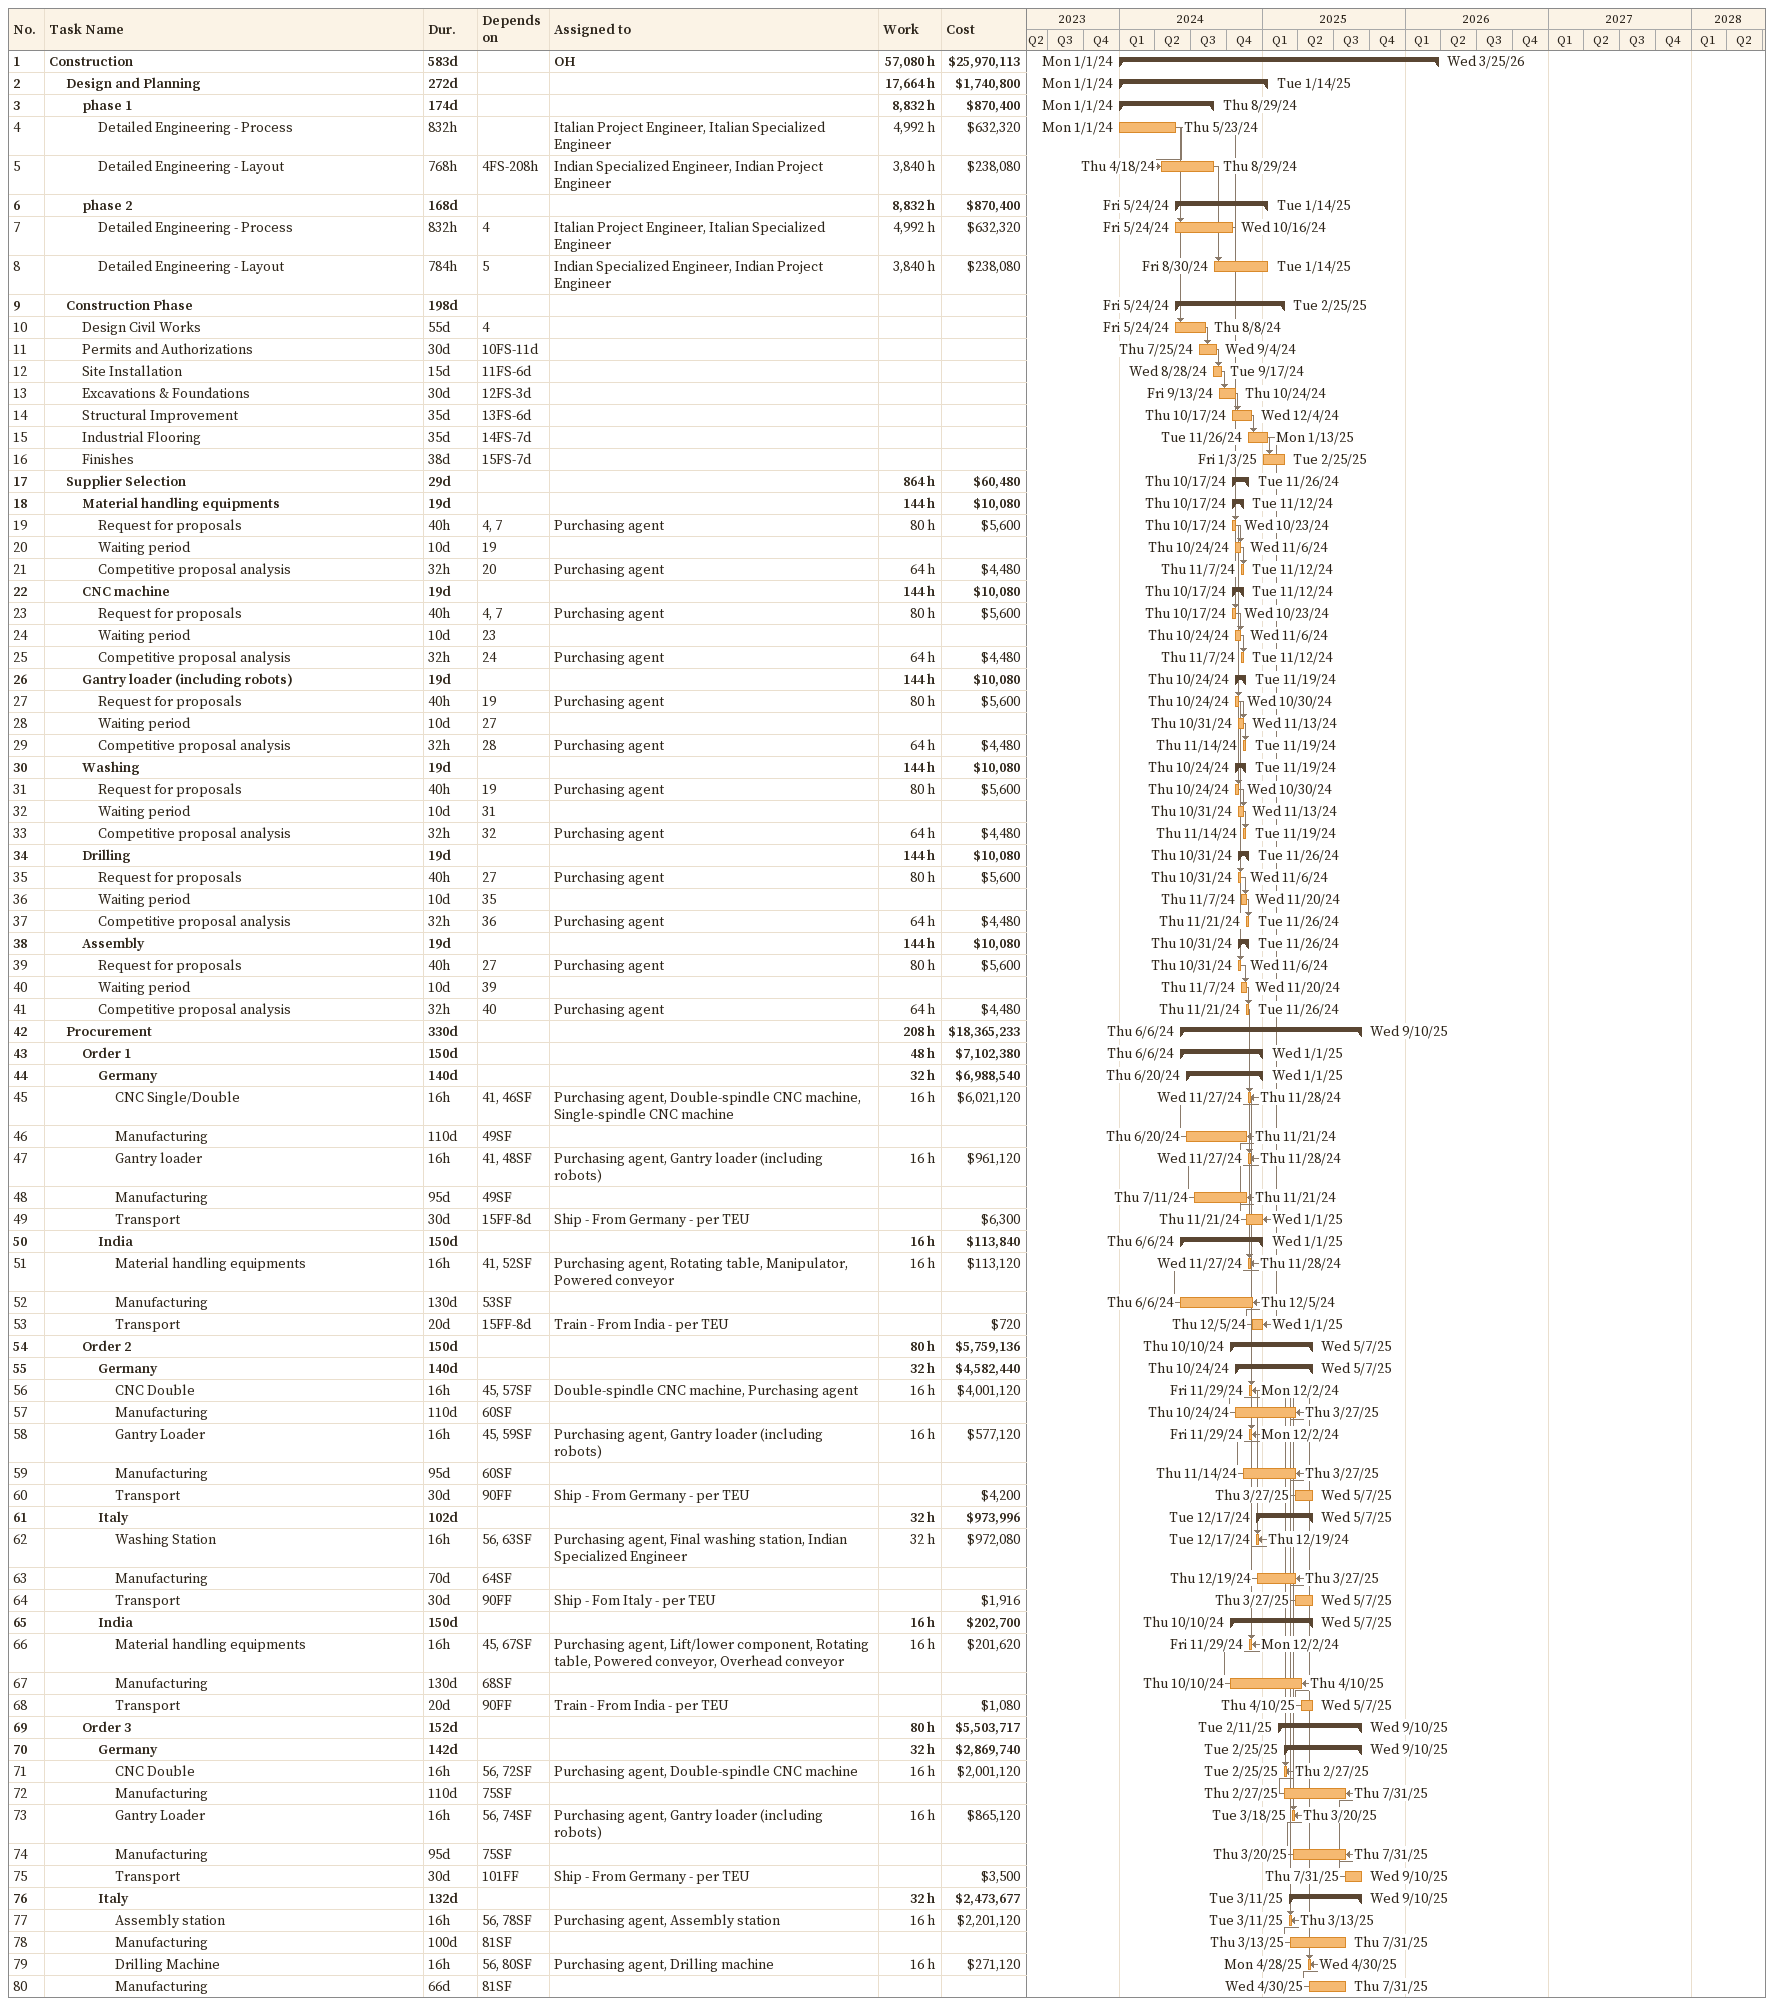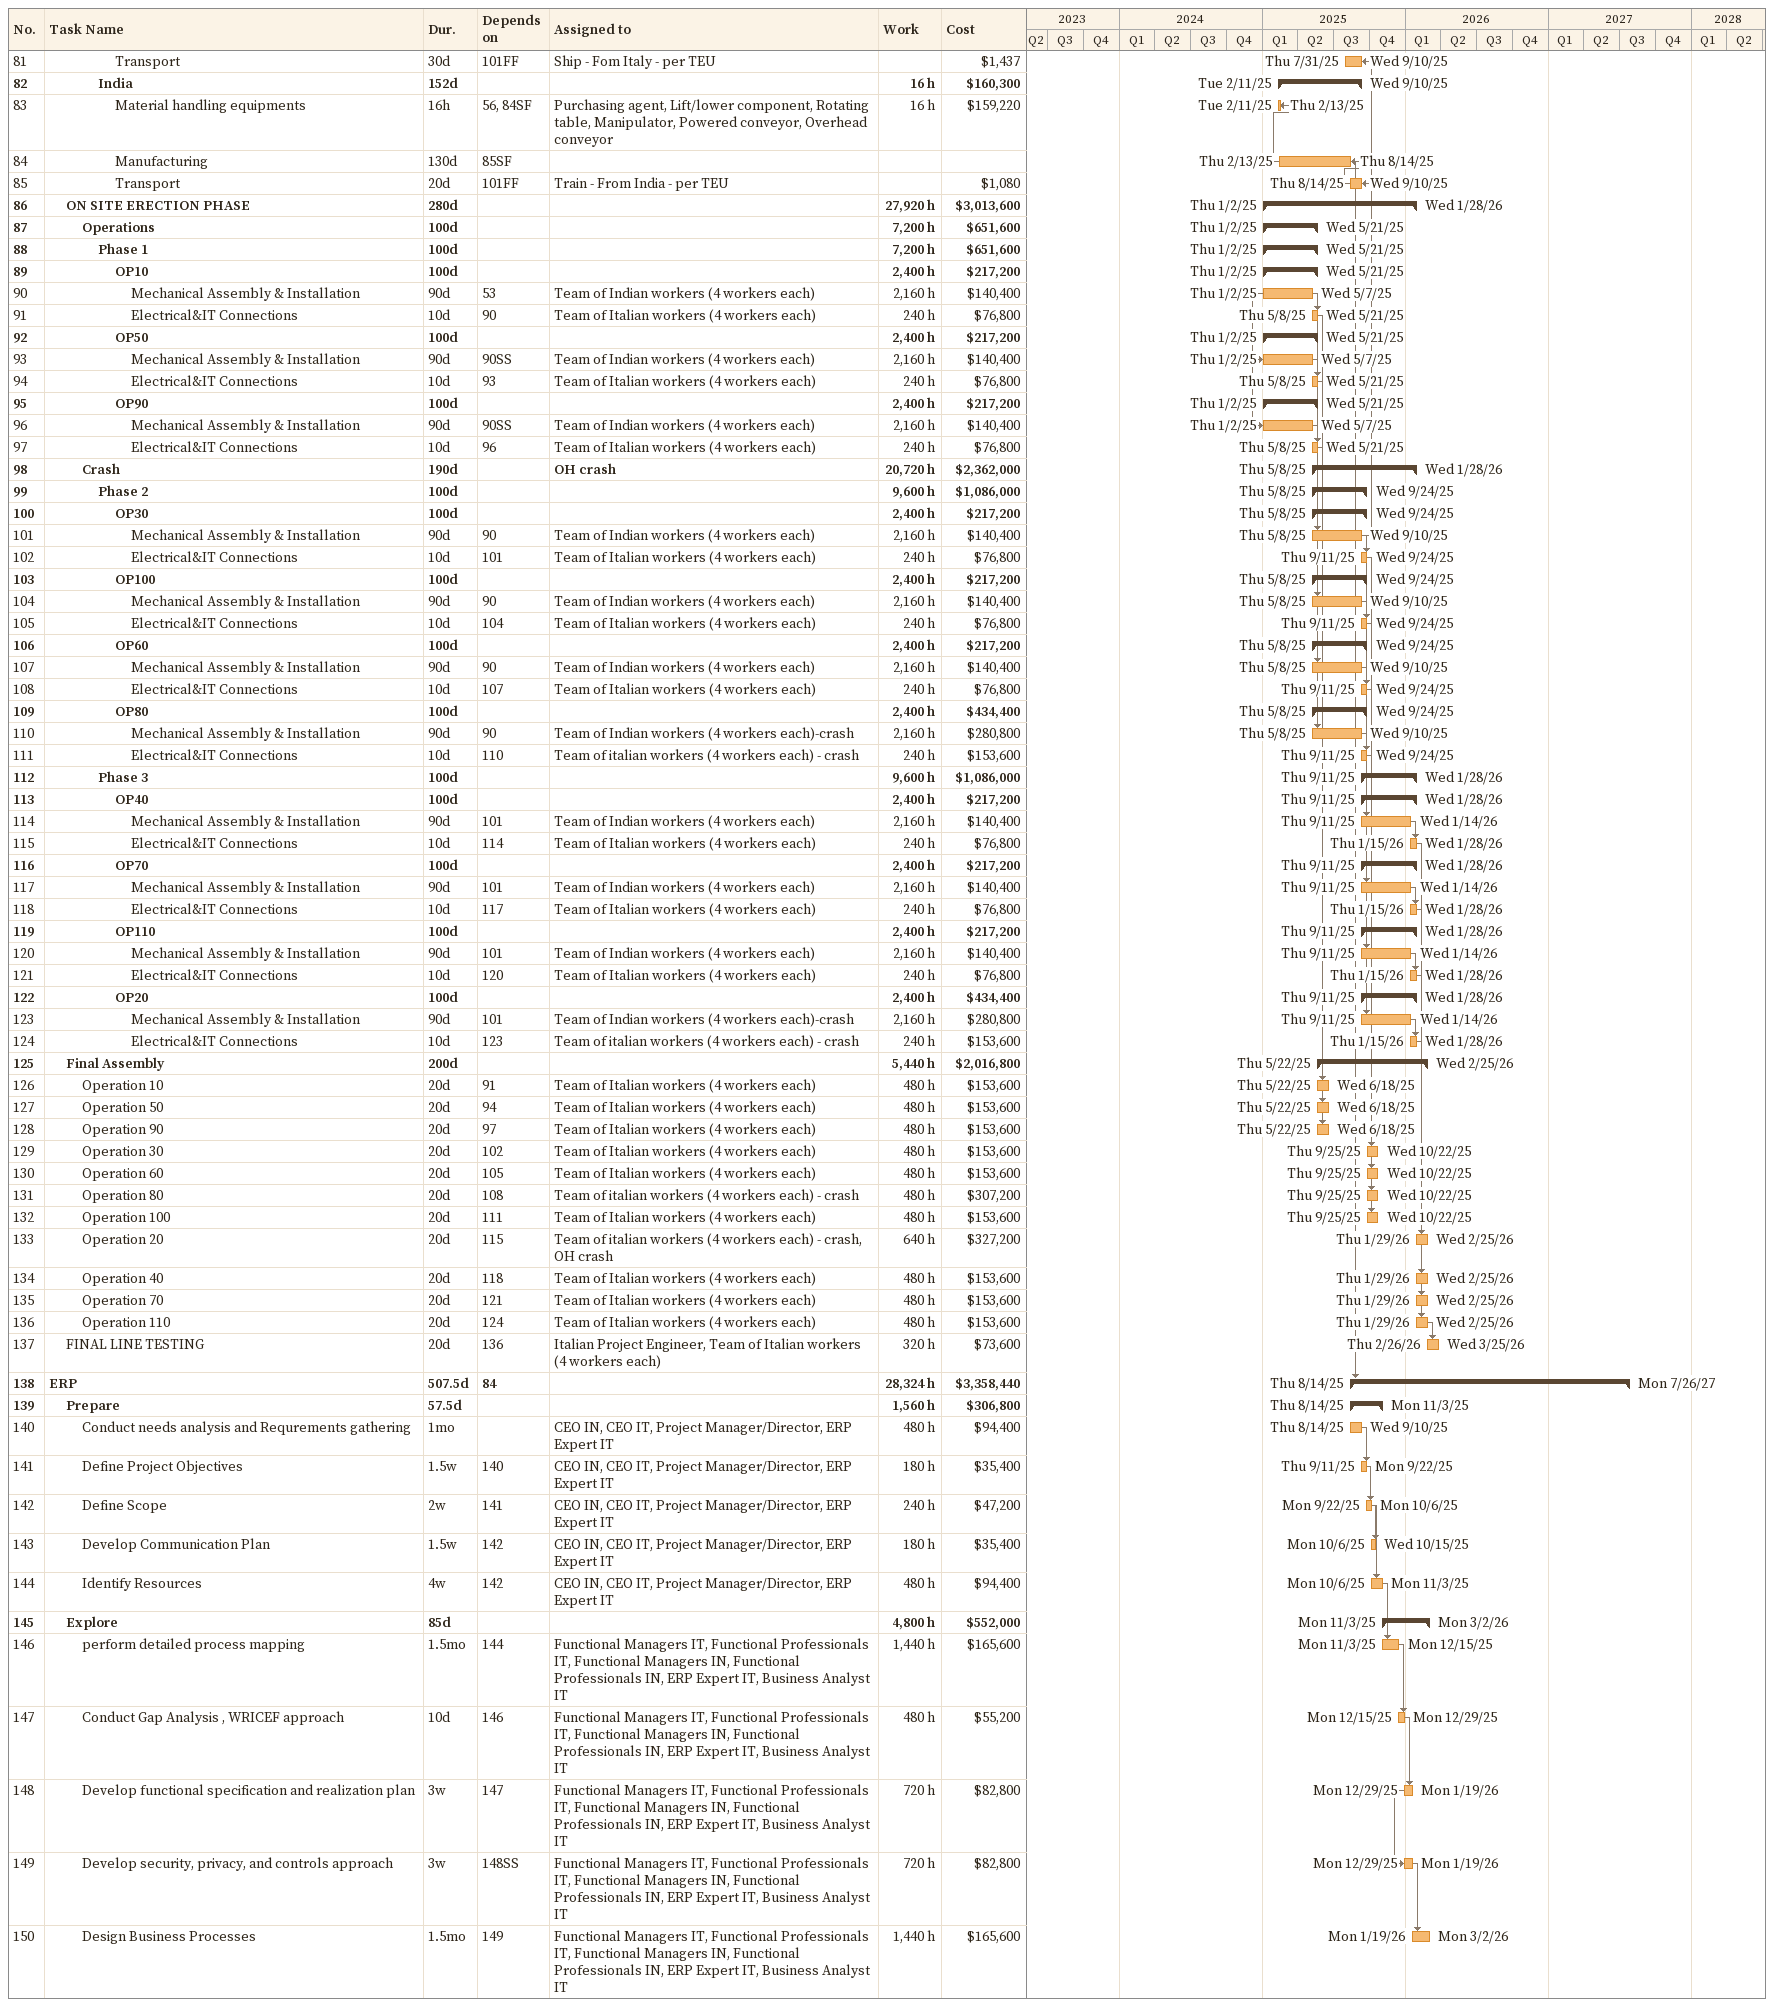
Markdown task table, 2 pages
| ID | Level | Task | Duration | Start | Finish | Predecessors | Resources | Work (h) | Cost ($) |
|---|---|---|---|---|---|---|---|---|---|
| 1 | 1 | **Construction** | 583d | 2024-01-01 | 2026-03-25 |  | OH | 57080 | 25970113 |
| 2 | 2 | **Design and Planning** | 272d | 2024-01-01 | 2025-01-14 |  |  | 17664 | 1740800 |
| 3 | 3 | **phase 1** | 174d | 2024-01-01 | 2024-08-29 |  |  | 8832 | 870400 |
| 4 | 4 | Detailed Engineering - Process | 832h | 2024-01-01 | 2024-05-23 |  | Italian Project Engineer, Italian Specialized Engineer | 4992 | 632320 |
| 5 | 4 | Detailed Engineering - Layout | 768h | 2024-04-18 | 2024-08-29 | 4FS-208h | Indian Specialized Engineer, Indian Project Engineer | 3840 | 238080 |
| 6 | 3 | **phase 2** | 168d | 2024-05-24 | 2025-01-14 |  |  | 8832 | 870400 |
| 7 | 4 | Detailed Engineering - Process | 832h | 2024-05-24 | 2024-10-16 | 4 | Italian Project Engineer, Italian Specialized Engineer | 4992 | 632320 |
| 8 | 4 | Detailed Engineering - Layout | 784h | 2024-08-30 | 2025-01-14 | 5 | Indian Specialized Engineer, Indian Project Engineer | 3840 | 238080 |
| 9 | 2 | **Construction Phase** | 198d | 2024-05-24 | 2025-02-25 |  |  |  |  |
| 10 | 3 | Design Civil Works | 55d | 2024-05-24 | 2024-08-08 | 4 |  |  |  |
| 11 | 3 | Permits and Authorizations | 30d | 2024-07-25 | 2024-09-04 | 10FS-11d |  |  |  |
| 12 | 3 | Site Installation | 15d | 2024-08-28 | 2024-09-17 | 11FS-6d |  |  |  |
| 13 | 3 | Excavations & Foundations | 30d | 2024-09-13 | 2024-10-24 | 12FS-3d |  |  |  |
| 14 | 3 | Structural Improvement | 35d | 2024-10-17 | 2024-12-04 | 13FS-6d |  |  |  |
| 15 | 3 | Industrial Flooring | 35d | 2024-11-26 | 2025-01-13 | 14FS-7d |  |  |  |
| 16 | 3 | Finishes | 38d | 2025-01-03 | 2025-02-25 | 15FS-7d |  |  |  |
| 17 | 2 | **Supplier Selection** | 29d | 2024-10-17 | 2024-11-26 |  |  | 864 | 60480 |
| 18 | 3 | **Material handling equipments** | 19d | 2024-10-17 | 2024-11-12 |  |  | 144 | 10080 |
| 19 | 4 | Request for proposals | 40h | 2024-10-17 | 2024-10-23 | 4, 7 | Purchasing agent | 80 | 5600 |
| 20 | 4 | Waiting period | 10d | 2024-10-24 | 2024-11-06 | 19 |  |  |  |
| 21 | 4 | Competitive proposal analysis | 32h | 2024-11-07 | 2024-11-12 | 20 | Purchasing agent | 64 | 4480 |
| 22 | 3 | **CNC machine** | 19d | 2024-10-17 | 2024-11-12 |  |  | 144 | 10080 |
| 23 | 4 | Request for proposals | 40h | 2024-10-17 | 2024-10-23 | 4, 7 | Purchasing agent | 80 | 5600 |
| 24 | 4 | Waiting period | 10d | 2024-10-24 | 2024-11-06 | 23 |  |  |  |
| 25 | 4 | Competitive proposal analysis | 32h | 2024-11-07 | 2024-11-12 | 24 | Purchasing agent | 64 | 4480 |
| 26 | 3 | **Gantry loader (including robots)** | 19d | 2024-10-24 | 2024-11-19 |  |  | 144 | 10080 |
| 27 | 4 | Request for proposals | 40h | 2024-10-24 | 2024-10-30 | 19 | Purchasing agent | 80 | 5600 |
| 28 | 4 | Waiting period | 10d | 2024-10-31 | 2024-11-13 | 27 |  |  |  |
| 29 | 4 | Competitive proposal analysis | 32h | 2024-11-14 | 2024-11-19 | 28 | Purchasing agent | 64 | 4480 |
| 30 | 3 | **Washing** | 19d | 2024-10-24 | 2024-11-19 |  |  | 144 | 10080 |
| 31 | 4 | Request for proposals | 40h | 2024-10-24 | 2024-10-30 | 19 | Purchasing agent | 80 | 5600 |
| 32 | 4 | Waiting period | 10d | 2024-10-31 | 2024-11-13 | 31 |  |  |  |
| 33 | 4 | Competitive proposal analysis | 32h | 2024-11-14 | 2024-11-19 | 32 | Purchasing agent | 64 | 4480 |
| 34 | 3 | **Drilling** | 19d | 2024-10-31 | 2024-11-26 |  |  | 144 | 10080 |
| 35 | 4 | Request for proposals | 40h | 2024-10-31 | 2024-11-06 | 27 | Purchasing agent | 80 | 5600 |
| 36 | 4 | Waiting period | 10d | 2024-11-07 | 2024-11-20 | 35 |  |  |  |
| 37 | 4 | Competitive proposal analysis | 32h | 2024-11-21 | 2024-11-26 | 36 | Purchasing agent | 64 | 4480 |
| 38 | 3 | **Assembly** | 19d | 2024-10-31 | 2024-11-26 |  |  | 144 | 10080 |
| 39 | 4 | Request for proposals | 40h | 2024-10-31 | 2024-11-06 | 27 | Purchasing agent | 80 | 5600 |
| 40 | 4 | Waiting period | 10d | 2024-11-07 | 2024-11-20 | 39 |  |  |  |
| 41 | 4 | Competitive proposal analysis | 32h | 2024-11-21 | 2024-11-26 | 40 | Purchasing agent | 64 | 4480 |
| 42 | 2 | **Procurement** | 330d | 2024-06-06 | 2025-09-10 |  |  | 208 | 18365233 |
| 43 | 3 | **Order 1** | 150d | 2024-06-06 | 2025-01-01 |  |  | 48 | 7102380 |
| 44 | 4 | **Germany** | 140d | 2024-06-20 | 2025-01-01 |  |  | 32 | 6988540 |
| 45 | 5 | CNC Single/Double | 16h | 2024-11-27 | 2024-11-28 | 41, 46SF | Purchasing agent, Double-spindle CNC machine, Single-spindle CNC machine | 16 | 6021120 |
| 46 | 5 | Manufacturing | 110d | 2024-06-20 | 2024-11-21 | 49SF |  |  |  |
| 47 | 5 | Gantry loader | 16h | 2024-11-27 | 2024-11-28 | 41, 48SF | Purchasing agent, Gantry loader (including robots) | 16 | 961120 |
| 48 | 5 | Manufacturing | 95d | 2024-07-11 | 2024-11-21 | 49SF |  |  |  |
| 49 | 5 | Transport | 30d | 2024-11-21 | 2025-01-01 | 15FF-8d | Ship - From Germany - per TEU |  | 6300 |
| 50 | 4 | **India** | 150d | 2024-06-06 | 2025-01-01 |  |  | 16 | 113840 |
| 51 | 5 | Material handling equipments | 16h | 2024-11-27 | 2024-11-28 | 41, 52SF | Purchasing agent, Rotating table, Manipulator, Powered conveyor | 16 | 113120 |
| 52 | 5 | Manufacturing | 130d | 2024-06-06 | 2024-12-05 | 53SF |  |  |  |
| 53 | 5 | Transport | 20d | 2024-12-05 | 2025-01-01 | 15FF-8d | Train - From India - per TEU |  | 720 |
| 54 | 3 | **Order 2** | 150d | 2024-10-10 | 2025-05-07 |  |  | 80 | 5759136 |
| 55 | 4 | **Germany** | 140d | 2024-10-24 | 2025-05-07 |  |  | 32 | 4582440 |
| 56 | 5 | CNC Double | 16h | 2024-11-29 | 2024-12-02 | 45, 57SF | Double-spindle CNC machine, Purchasing agent | 16 | 4001120 |
| 57 | 5 | Manufacturing | 110d | 2024-10-24 | 2025-03-27 | 60SF |  |  |  |
| 58 | 5 | Gantry Loader | 16h | 2024-11-29 | 2024-12-02 | 45, 59SF | Purchasing agent, Gantry loader (including robots) | 16 | 577120 |
| 59 | 5 | Manufacturing | 95d | 2024-11-14 | 2025-03-27 | 60SF |  |  |  |
| 60 | 5 | Transport | 30d | 2025-03-27 | 2025-05-07 | 90FF | Ship - From Germany - per TEU |  | 4200 |
| 61 | 4 | **Italy** | 102d | 2024-12-17 | 2025-05-07 |  |  | 32 | 973996 |
| 62 | 5 | Washing Station | 16h | 2024-12-17 | 2024-12-19 | 56, 63SF | Purchasing agent, Final washing station, Indian Specialized Engineer | 32 | 972080 |
| 63 | 5 | Manufacturing | 70d | 2024-12-19 | 2025-03-27 | 64SF |  |  |  |
| 64 | 5 | Transport | 30d | 2025-03-27 | 2025-05-07 | 90FF | Ship - Fom Italy - per TEU |  | 1916 |
| 65 | 4 | **India** | 150d | 2024-10-10 | 2025-05-07 |  |  | 16 | 202700 |
| 66 | 5 | Material handling equipments | 16h | 2024-11-29 | 2024-12-02 | 45, 67SF | Purchasing agent, Lift/lower component, Rotating table, Powered conveyor, Overhead conveyor | 16 | 201620 |
| 67 | 5 | Manufacturing | 130d | 2024-10-10 | 2025-04-10 | 68SF |  |  |  |
| 68 | 5 | Transport | 20d | 2025-04-10 | 2025-05-07 | 90FF | Train - From India - per TEU |  | 1080 |
| 69 | 3 | **Order 3** | 152d | 2025-02-11 | 2025-09-10 |  |  | 80 | 5503717 |
| 70 | 4 | **Germany** | 142d | 2025-02-25 | 2025-09-10 |  |  | 32 | 2869740 |
| 71 | 5 | CNC Double | 16h | 2025-02-25 | 2025-02-27 | 56, 72SF | Purchasing agent, Double-spindle CNC machine | 16 | 2001120 |
| 72 | 5 | Manufacturing | 110d | 2025-02-27 | 2025-07-31 | 75SF |  |  |  |
| 73 | 5 | Gantry Loader | 16h | 2025-03-18 | 2025-03-20 | 56, 74SF | Purchasing agent, Gantry loader (including robots) | 16 | 865120 |
| 74 | 5 | Manufacturing | 95d | 2025-03-20 | 2025-07-31 | 75SF |  |  |  |
| 75 | 5 | Transport | 30d | 2025-07-31 | 2025-09-10 | 101FF | Ship - From Germany - per TEU |  | 3500 |
| 76 | 4 | **Italy** | 132d | 2025-03-11 | 2025-09-10 |  |  | 32 | 2473677 |
| 77 | 5 | Assembly station | 16h | 2025-03-11 | 2025-03-13 | 56, 78SF | Purchasing agent, Assembly station | 16 | 2201120 |
| 78 | 5 | Manufacturing | 100d | 2025-03-13 | 2025-07-31 | 81SF |  |  |  |
| 79 | 5 | Drilling Machine | 16h | 2025-04-28 | 2025-04-30 | 56, 80SF | Purchasing agent, Drilling machine | 16 | 271120 |
| 80 | 5 | Manufacturing | 66d | 2025-04-30 | 2025-07-31 | 81SF |  |  |  |
| 81 | 5 | Transport | 30d | 2025-07-31 | 2025-09-10 | 101FF | Ship - Fom Italy - per TEU |  | 1437 |
| 82 | 4 | **India** | 152d | 2025-02-11 | 2025-09-10 |  |  | 16 | 160300 |
| 83 | 5 | Material handling equipments | 16h | 2025-02-11 | 2025-02-13 | 56, 84SF | Purchasing agent, Lift/lower component, Rotating table, Manipulator, Powered conveyor, Overhead conveyor | 16 | 159220 |
| 84 | 5 | Manufacturing | 130d | 2025-02-13 | 2025-08-14 | 85SF |  |  |  |
| 85 | 5 | Transport | 20d | 2025-08-14 | 2025-09-10 | 101FF | Train - From India - per TEU |  | 1080 |
| 86 | 2 | **ON SITE ERECTION PHASE** | 280d | 2025-01-02 | 2026-01-28 |  |  | 27920 | 3013600 |
| 87 | 3 | **Operations** | 100d | 2025-01-02 | 2025-05-21 |  |  | 7200 | 651600 |
| 88 | 4 | **Phase 1** | 100d | 2025-01-02 | 2025-05-21 |  |  | 7200 | 651600 |
| 89 | 5 | **OP10** | 100d | 2025-01-02 | 2025-05-21 |  |  | 2400 | 217200 |
| 90 | 6 | Mechanical Assembly & Installation | 90d | 2025-01-02 | 2025-05-07 | 53 | Team of Indian workers (4 workers each) | 2160 | 140400 |
| 91 | 6 | Electrical&IT Connections | 10d | 2025-05-08 | 2025-05-21 | 90 | Team of Italian workers (4 workers each) | 240 | 76800 |
| 92 | 5 | **OP50** | 100d | 2025-01-02 | 2025-05-21 |  |  | 2400 | 217200 |
| 93 | 6 | Mechanical Assembly & Installation | 90d | 2025-01-02 | 2025-05-07 | 90SS | Team of Indian workers (4 workers each) | 2160 | 140400 |
| 94 | 6 | Electrical&IT Connections | 10d | 2025-05-08 | 2025-05-21 | 93 | Team of Italian workers (4 workers each) | 240 | 76800 |
| 95 | 5 | **OP90** | 100d | 2025-01-02 | 2025-05-21 |  |  | 2400 | 217200 |
| 96 | 6 | Mechanical Assembly & Installation | 90d | 2025-01-02 | 2025-05-07 | 90SS | Team of Indian workers (4 workers each) | 2160 | 140400 |
| 97 | 6 | Electrical&IT Connections | 10d | 2025-05-08 | 2025-05-21 | 96 | Team of Italian workers (4 workers each) | 240 | 76800 |
| 98 | 3 | **Crash** | 190d | 2025-05-08 | 2026-01-28 |  | OH crash | 20720 | 2362000 |
| 99 | 4 | **Phase 2** | 100d | 2025-05-08 | 2025-09-24 |  |  | 9600 | 1086000 |
| 100 | 5 | **OP30** | 100d | 2025-05-08 | 2025-09-24 |  |  | 2400 | 217200 |
| 101 | 6 | Mechanical Assembly & Installation | 90d | 2025-05-08 | 2025-09-10 | 90 | Team of Indian workers (4 workers each) | 2160 | 140400 |
| 102 | 6 | Electrical&IT Connections | 10d | 2025-09-11 | 2025-09-24 | 101 | Team of Italian workers (4 workers each) | 240 | 76800 |
| 103 | 5 | **OP100** | 100d | 2025-05-08 | 2025-09-24 |  |  | 2400 | 217200 |
| 104 | 6 | Mechanical Assembly & Installation | 90d | 2025-05-08 | 2025-09-10 | 90 | Team of Indian workers (4 workers each) | 2160 | 140400 |
| 105 | 6 | Electrical&IT Connections | 10d | 2025-09-11 | 2025-09-24 | 104 | Team of Italian workers (4 workers each) | 240 | 76800 |
| 106 | 5 | **OP60** | 100d | 2025-05-08 | 2025-09-24 |  |  | 2400 | 217200 |
| 107 | 6 | Mechanical Assembly & Installation | 90d | 2025-05-08 | 2025-09-10 | 90 | Team of Indian workers (4 workers each) | 2160 | 140400 |
| 108 | 6 | Electrical&IT Connections | 10d | 2025-09-11 | 2025-09-24 | 107 | Team of Italian workers (4 workers each) | 240 | 76800 |
| 109 | 5 | **OP80** | 100d | 2025-05-08 | 2025-09-24 |  |  | 2400 | 434400 |
| 110 | 6 | Mechanical Assembly & Installation | 90d | 2025-05-08 | 2025-09-10 | 90 | Team of Indian workers (4 workers each)-crash | 2160 | 280800 |
| 111 | 6 | Electrical&IT Connections | 10d | 2025-09-11 | 2025-09-24 | 110 | Team of italian workers (4 workers each) - crash | 240 | 153600 |
| 112 | 4 | **Phase 3** | 100d | 2025-09-11 | 2026-01-28 |  |  | 9600 | 1086000 |
| 113 | 5 | **OP40** | 100d | 2025-09-11 | 2026-01-28 |  |  | 2400 | 217200 |
| 114 | 6 | Mechanical Assembly & Installation | 90d | 2025-09-11 | 2026-01-14 | 101 | Team of Indian workers (4 workers each) | 2160 | 140400 |
| 115 | 6 | Electrical&IT Connections | 10d | 2026-01-15 | 2026-01-28 | 114 | Team of Italian workers (4 workers each) | 240 | 76800 |
| 116 | 5 | **OP70** | 100d | 2025-09-11 | 2026-01-28 |  |  | 2400 | 217200 |
| 117 | 6 | Mechanical Assembly & Installation | 90d | 2025-09-11 | 2026-01-14 | 101 | Team of Indian workers (4 workers each) | 2160 | 140400 |
| 118 | 6 | Electrical&IT Connections | 10d | 2026-01-15 | 2026-01-28 | 117 | Team of Italian workers (4 workers each) | 240 | 76800 |
| 119 | 5 | **OP110** | 100d | 2025-09-11 | 2026-01-28 |  |  | 2400 | 217200 |
| 120 | 6 | Mechanical Assembly & Installation | 90d | 2025-09-11 | 2026-01-14 | 101 | Team of Indian workers (4 workers each) | 2160 | 140400 |
| 121 | 6 | Electrical&IT Connections | 10d | 2026-01-15 | 2026-01-28 | 120 | Team of Italian workers (4 workers each) | 240 | 76800 |
| 122 | 5 | **OP20** | 100d | 2025-09-11 | 2026-01-28 |  |  | 2400 | 434400 |
| 123 | 6 | Mechanical Assembly & Installation | 90d | 2025-09-11 | 2026-01-14 | 101 | Team of Indian workers (4 workers each)-crash | 2160 | 280800 |
| 124 | 6 | Electrical&IT Connections | 10d | 2026-01-15 | 2026-01-28 | 123 | Team of italian workers (4 workers each) - crash | 240 | 153600 |
| 125 | 2 | **Final Assembly** | 200d | 2025-05-22 | 2026-02-25 |  |  | 5440 | 2016800 |
| 126 | 3 | Operation 10 | 20d | 2025-05-22 | 2025-06-18 | 91 | Team of Italian workers (4 workers each) | 480 | 153600 |
| 127 | 3 | Operation 50 | 20d | 2025-05-22 | 2025-06-18 | 94 | Team of Italian workers (4 workers each) | 480 | 153600 |
| 128 | 3 | Operation 90 | 20d | 2025-05-22 | 2025-06-18 | 97 | Team of Italian workers (4 workers each) | 480 | 153600 |
| 129 | 3 | Operation 30 | 20d | 2025-09-25 | 2025-10-22 | 102 | Team of Italian workers (4 workers each) | 480 | 153600 |
| 130 | 3 | Operation 60 | 20d | 2025-09-25 | 2025-10-22 | 105 | Team of Italian workers (4 workers each) | 480 | 153600 |
| 131 | 3 | Operation 80 | 20d | 2025-09-25 | 2025-10-22 | 108 | Team of italian workers (4 workers each) - crash | 480 | 307200 |
| 132 | 3 | Operation 100 | 20d | 2025-09-25 | 2025-10-22 | 111 | Team of Italian workers (4 workers each) | 480 | 153600 |
| 133 | 3 | Operation 20 | 20d | 2026-01-29 | 2026-02-25 | 115 | Team of italian workers (4 workers each) - crash, OH crash | 640 | 327200 |
| 134 | 3 | Operation 40 | 20d | 2026-01-29 | 2026-02-25 | 118 | Team of Italian workers (4 workers each) | 480 | 153600 |
| 135 | 3 | Operation 70 | 20d | 2026-01-29 | 2026-02-25 | 121 | Team of Italian workers (4 workers each) | 480 | 153600 |
| 136 | 3 | Operation 110 | 20d | 2026-01-29 | 2026-02-25 | 124 | Team of Italian workers (4 workers each) | 480 | 153600 |
| 137 | 2 | FINAL LINE TESTING | 20d | 2026-02-26 | 2026-03-25 | 136 | Italian Project Engineer, Team of Italian workers (4 workers each) | 320 | 73600 |
| 138 | 1 | **ERP** | 507.5d | 2025-08-14 | 2027-07-26 | 84 |  | 28324 | 3358440 |
| 139 | 2 | **Prepare** | 57.5d | 2025-08-14 | 2025-11-03 |  |  | 1560 | 306800 |
| 140 | 3 | Conduct needs analysis and Requrements gathering | 1mo | 2025-08-14 | 2025-09-10 |  | CEO IN, CEO IT, Project Manager/Director, ERP Expert IT | 480 | 94400 |
| 141 | 3 | Define Project Objectives | 1.5w | 2025-09-11 | 2025-09-22 | 140 | CEO IN, CEO IT, Project Manager/Director, ERP Expert IT | 180 | 35400 |
| 142 | 3 | Define Scope | 2w | 2025-09-22 | 2025-10-06 | 141 | CEO IN, CEO IT, Project Manager/Director, ERP Expert IT | 240 | 47200 |
| 143 | 3 | Develop Communication Plan | 1.5w | 2025-10-06 | 2025-10-15 | 142 | CEO IN, CEO IT, Project Manager/Director, ERP Expert IT | 180 | 35400 |
| 144 | 3 | Identify Resources | 4w | 2025-10-06 | 2025-11-03 | 142 | CEO IN, CEO IT, Project Manager/Director, ERP Expert IT | 480 | 94400 |
| 145 | 2 | **Explore** | 85d | 2025-11-03 | 2026-03-02 |  |  | 4800 | 552000 |
| 146 | 3 | perform detailed process mapping | 1.5mo | 2025-11-03 | 2025-12-15 | 144 | Functional Managers IT, Functional Professionals IT, Functional Managers IN, Functional Professionals IN, ERP Expert IT, Business Analyst IT | 1440 | 165600 |
| 147 | 3 | Conduct Gap Analysis , WRICEF approach | 10d | 2025-12-15 | 2025-12-29 | 146 | Functional Managers IT, Functional Professionals IT, Functional Managers IN, Functional Professionals IN, ERP Expert IT, Business Analyst IT | 480 | 55200 |
| 148 | 3 | Develop functional specification and realization plan | 3w | 2025-12-29 | 2026-01-19 | 147 | Functional Managers IT, Functional Professionals IT, Functional Managers IN, Functional Professionals IN, ERP Expert IT, Business Analyst IT | 720 | 82800 |
| 149 | 3 | Develop security, privacy, and controls approach | 3w | 2025-12-29 | 2026-01-19 | 148SS | Functional Managers IT, Functional Professionals IT, Functional Managers IN, Functional Professionals IN, ERP Expert IT, Business Analyst IT | 720 | 82800 |
| 150 | 3 | Design Business Processes | 1.5mo | 2026-01-19 | 2026-03-02 | 149 | Functional Managers IT, Functional Professionals IT, Functional Managers IN, Functional Professionals IN, ERP Expert IT, Business Analyst IT | 1440 | 165600 |
